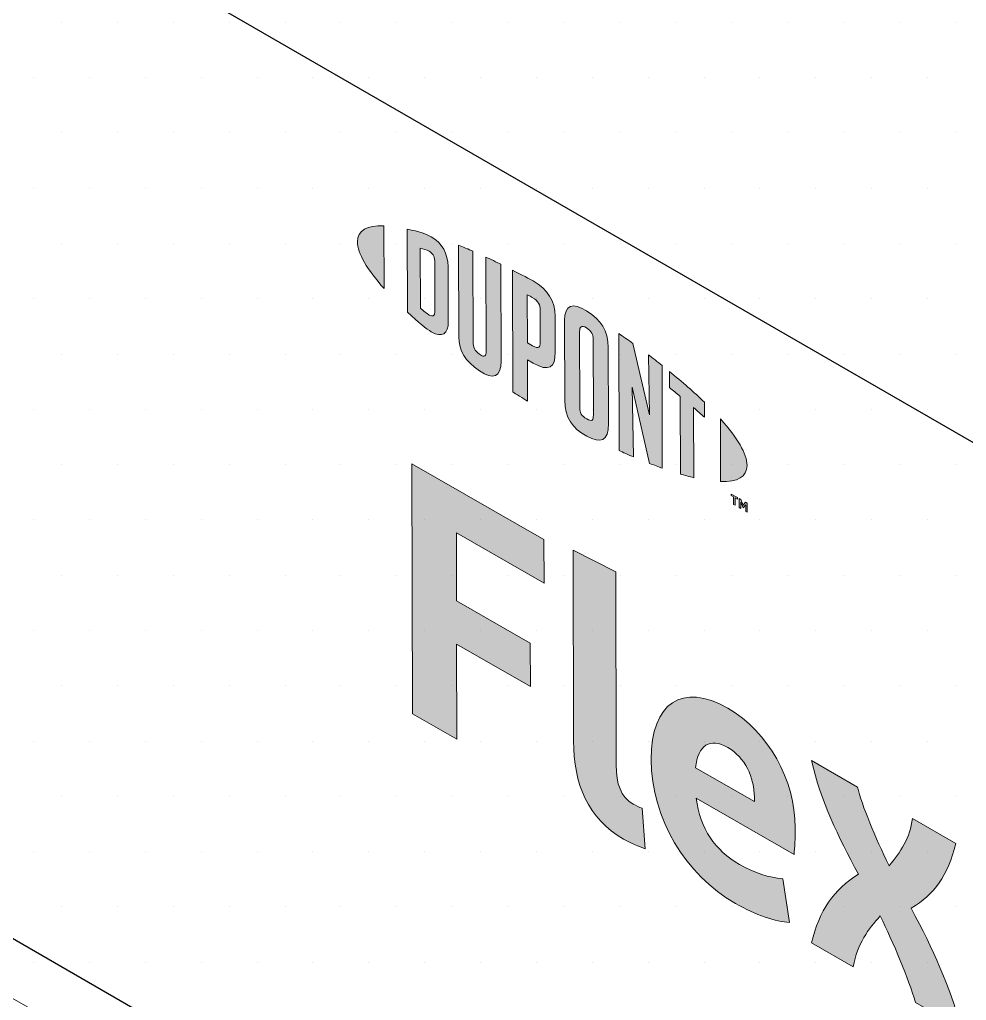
# Model space of a CAD drawing. Header units: inches. Extents: x -17.6 to 82.3, y -15.1 to 23.2.
# Drawn here: x 71.4817 to 71.8008, y -1.724 to -1.3933 of the extents above; entities that cross this region are included whole.
import ezdxf

# ---------------------------------------------------------------- set-up
doc = ezdxf.new("R2010")
doc.units = ezdxf.units.IN
doc.header["$MEASUREMENT"] = 0
for name, color, linetype, lineweight in [('.ATI-HATCH', 7, 'Continuous', 0), ('G-ANNO-TTLB', 7, 'Continuous', 0), ('TYVEK', 7, 'Continuous', 0)]:
    doc.layers.add(name, color=color, linetype=linetype, lineweight=lineweight)

# ---------------------------------------------------------------- blocks, each defined once
blk = doc.blocks.new('Block_296')
at = {"layer": 'TYVEK', "true_color": 0x000000, "transparency": 33554687}
h = blk.add_hatch(color=18, dxfattribs=at)
h.dxf.hatch_style = 2
edge = h.paths.add_edge_path()
edge.add_spline(control_points=[(71.61412, -1.62737), (71.61412, -1.62737), (71.61392, -1.54308), (71.61392, -1.54308), (71.61392, -1.54308), (71.65841, -1.56862), (71.65841, -1.56862), (71.65841, -1.56862), (71.65844, -1.58331), (71.65844, -1.58331), (71.65844, -1.58331), (71.62889, -1.56634), (71.62889, -1.56634), (71.62889, -1.56634), (71.62894, -1.58922), (71.62894, -1.58922), (71.62894, -1.58922), (71.6538, -1.60349), (71.6538, -1.60349), (71.6538, -1.60349), (71.65383, -1.61818), (71.65383, -1.61818), (71.65383, -1.61818), (71.62898, -1.60391), (71.62898, -1.60391), (71.62898, -1.60391), (71.62906, -1.63595), (71.62906, -1.63595), (71.62906, -1.63595), (71.61412, -1.62737), (71.61412, -1.62737)], knot_values=[0, 0, 0, 0, 1, 1, 1, 2, 2, 2, 3, 3, 3, 4, 4, 4, 5, 5, 5, 6, 6, 6, 7, 7, 7, 8, 8, 8, 9, 9, 9, 10, 10, 10, 10], degree=3, periodic=0)
h = blk.add_hatch(color=18, dxfattribs=at)
h.dxf.hatch_style = 2
edge = h.paths.add_edge_path()
edge.add_spline(control_points=[(71.68279, -1.64454), (71.6828, -1.65105), (71.68427, -1.65538), (71.68845, -1.65778), (71.6895, -1.65838), (71.69054, -1.65886), (71.69148, -1.65915), (71.69148, -1.65915), (71.69256, -1.67288), (71.69256, -1.67288), (71.69057, -1.67222), (71.68734, -1.67085), (71.68525, -1.66965), (71.67324, -1.66275), (71.66841, -1.65096), (71.66838, -1.63651), (71.66838, -1.63651), (71.66822, -1.57221), (71.66822, -1.57221), (71.66822, -1.57221), (71.68263, -1.57952), (71.68263, -1.57952), (71.68263, -1.57952), (71.68279, -1.64454), (71.68279, -1.64454)], knot_values=[0, 0, 0, 0, 1, 1, 1, 2, 2, 2, 3, 3, 3, 4, 4, 4, 5, 5, 5, 6, 6, 6, 7, 7, 7, 8, 8, 8, 8], degree=3, periodic=0)
h = blk.add_hatch(color=18, dxfattribs=at)
h.dxf.hatch_style = 2
edge = h.paths.add_edge_path()
edge.add_spline(control_points=[(71.70949, -1.64556), (71.70949, -1.64556), (71.72933, -1.65695), (71.72933, -1.65695), (71.72933, -1.65695), (71.72933, -1.65551), (71.72933, -1.65551), (71.72931, -1.64877), (71.72616, -1.64203), (71.72042, -1.63873), (71.71436, -1.63526), (71.71041, -1.63791), (71.70949, -1.64556)], knot_values=[0, 0, 0, 0, 1, 1, 1, 2, 2, 2, 3, 3, 3, 4, 4, 4, 4], degree=3, periodic=0)
edge = h.paths.add_edge_path()
edge.add_spline(control_points=[(71.74121, -1.69769), (71.73662, -1.69746), (71.72984, -1.69525), (71.72295, -1.69129), (71.70613, -1.68164), (71.69462, -1.66276), (71.69457, -1.64277), (71.69452, -1.62362), (71.70504, -1.61667), (71.72039, -1.62549), (71.73407, -1.63334), (71.74308, -1.6497), (71.74312, -1.66583), (71.74313, -1.66945), (71.74293, -1.67246), (71.74272, -1.67475), (71.74272, -1.67475), (71.70972, -1.6558), (71.70972, -1.6558), (71.7111, -1.66621), (71.71602, -1.67336), (71.72438, -1.67816), (71.72949, -1.6811), (71.7344, -1.68259), (71.73888, -1.683), (71.73888, -1.683), (71.74121, -1.69769), (71.74121, -1.69769)], knot_values=[0, 0, 0, 0, 1, 1, 1, 2, 2, 2, 3, 3, 3, 4, 4, 4, 5, 5, 5, 6, 6, 6, 7, 7, 7, 8, 8, 8, 9, 9, 9, 9], degree=3, periodic=0)
h = blk.add_hatch(color=18, dxfattribs=at)
h.dxf.hatch_style = 2
edge = h.paths.add_edge_path()
edge.add_spline(control_points=[(71.76443, -1.68144), (71.75741, -1.66851), (71.75186, -1.65702), (71.74859, -1.64312), (71.74859, -1.64312), (71.76415, -1.65205), (71.76415, -1.65205), (71.76552, -1.65825), (71.77014, -1.66908), (71.77475, -1.67858), (71.7786, -1.67418), (71.78192, -1.66899), (71.78263, -1.66266), (71.78263, -1.66266), (71.79726, -1.67106), (71.79726, -1.67106), (71.79457, -1.68202), (71.79, -1.68818), (71.78219, -1.69295), (71.78973, -1.70702), (71.79487, -1.71839), (71.79918, -1.73361), (71.79918, -1.73361), (71.78362, -1.72468), (71.78362, -1.72468), (71.78141, -1.71668), (71.77617, -1.70465), (71.77176, -1.69551), (71.76781, -1.69985), (71.76407, -1.70492), (71.76263, -1.71263), (71.76263, -1.71263), (71.74863, -1.70459), (71.74863, -1.70459), (71.75121, -1.69357), (71.7561, -1.68675), (71.76443, -1.68144)], knot_values=[0, 0, 0, 0, 1, 1, 1, 2, 2, 2, 3, 3, 3, 4, 4, 4, 5, 5, 5, 6, 6, 6, 7, 7, 7, 8, 8, 8, 9, 9, 9, 10, 10, 10, 11, 11, 11, 12, 12, 12, 12], degree=3, periodic=0)
at = {"layer": 'TYVEK'}
for points, knots in [([(71.61412, -1.62737), (71.61412, -1.62737), (71.61392, -1.54308), (71.61392, -1.54308), (71.61392, -1.54308), (71.65841, -1.56862), (71.65841, -1.56862), (71.65841, -1.56862), (71.65844, -1.58331), (71.65844, -1.58331), (71.65844, -1.58331), (71.62889, -1.56634), (71.62889, -1.56634), (71.62889, -1.56634), (71.62894, -1.58922), (71.62894, -1.58922), (71.62894, -1.58922), (71.6538, -1.60349), (71.6538, -1.60349), (71.6538, -1.60349), (71.65383, -1.61818), (71.65383, -1.61818), (71.65383, -1.61818), (71.62898, -1.60391), (71.62898, -1.60391), (71.62898, -1.60391), (71.62906, -1.63595), (71.62906, -1.63595), (71.62906, -1.63595), (71.61412, -1.62737), (71.61412, -1.62737)], [0, 0, 0, 0, 1, 1, 1, 2, 2, 2, 3, 3, 3, 4, 4, 4, 5, 5, 5, 6, 6, 6, 7, 7, 7, 8, 8, 8, 9, 9, 9, 10, 10, 10, 10]), ([(71.68279, -1.64454), (71.6828, -1.65105), (71.68427, -1.65538), (71.68845, -1.65778), (71.6895, -1.65838), (71.69054, -1.65886), (71.69148, -1.65915), (71.69148, -1.65915), (71.69256, -1.67288), (71.69256, -1.67288), (71.69057, -1.67222), (71.68734, -1.67085), (71.68525, -1.66965), (71.67324, -1.66275), (71.66841, -1.65096), (71.66838, -1.63651), (71.66838, -1.63651), (71.66822, -1.57221), (71.66822, -1.57221), (71.66822, -1.57221), (71.68263, -1.57952), (71.68263, -1.57952), (71.68263, -1.57952), (71.68279, -1.64454), (71.68279, -1.64454)], [0, 0, 0, 0, 1, 1, 1, 2, 2, 2, 3, 3, 3, 4, 4, 4, 5, 5, 5, 6, 6, 6, 7, 7, 7, 8, 8, 8, 8]), ([(71.74121, -1.69769), (71.73662, -1.69746), (71.72984, -1.69525), (71.72295, -1.69129), (71.70613, -1.68164), (71.69462, -1.66276), (71.69457, -1.64277), (71.69452, -1.62362), (71.70504, -1.61667), (71.72039, -1.62549), (71.73407, -1.63334), (71.74308, -1.6497), (71.74312, -1.66583), (71.74313, -1.66945), (71.74293, -1.67246), (71.74272, -1.67475), (71.74272, -1.67475), (71.70972, -1.6558), (71.70972, -1.6558), (71.7111, -1.66621), (71.71602, -1.67336), (71.72438, -1.67816), (71.72949, -1.6811), (71.7344, -1.68259), (71.73888, -1.683), (71.73888, -1.683), (71.74121, -1.69769), (71.74121, -1.69769)], [0, 0, 0, 0, 1, 1, 1, 2, 2, 2, 3, 3, 3, 4, 4, 4, 5, 5, 5, 6, 6, 6, 7, 7, 7, 8, 8, 8, 9, 9, 9, 9]), ([(71.70949, -1.64556), (71.70949, -1.64556), (71.72933, -1.65695), (71.72933, -1.65695), (71.72933, -1.65695), (71.72933, -1.65551), (71.72933, -1.65551), (71.72931, -1.64877), (71.72616, -1.64203), (71.72042, -1.63873), (71.71436, -1.63526), (71.71041, -1.63791), (71.70949, -1.64556)], [0, 0, 0, 0, 1, 1, 1, 2, 2, 2, 3, 3, 3, 4, 4, 4, 4]), ([(71.76443, -1.68144), (71.75741, -1.66851), (71.75186, -1.65702), (71.74859, -1.64312), (71.74859, -1.64312), (71.76415, -1.65205), (71.76415, -1.65205), (71.76552, -1.65825), (71.77014, -1.66908), (71.77475, -1.67858), (71.7786, -1.67418), (71.78192, -1.66899), (71.78263, -1.66266), (71.78263, -1.66266), (71.79726, -1.67106), (71.79726, -1.67106), (71.79457, -1.68202), (71.79, -1.68818), (71.78219, -1.69295), (71.78973, -1.70702), (71.79487, -1.71839), (71.79918, -1.73361), (71.79918, -1.73361), (71.78362, -1.72468), (71.78362, -1.72468), (71.78141, -1.71668), (71.77617, -1.70465), (71.77176, -1.69551), (71.76781, -1.69985), (71.76407, -1.70492), (71.76263, -1.71263), (71.76263, -1.71263), (71.74863, -1.70459), (71.74863, -1.70459), (71.75121, -1.69357), (71.7561, -1.68675), (71.76443, -1.68144)], [0, 0, 0, 0, 1, 1, 1, 2, 2, 2, 3, 3, 3, 4, 4, 4, 5, 5, 5, 6, 6, 6, 7, 7, 7, 8, 8, 8, 9, 9, 9, 10, 10, 10, 11, 11, 11, 12, 12, 12, 12])]:
    blk.add_open_spline(points, degree=3, knots=knots, dxfattribs=at)
blk = doc.blocks.new('Block_297')
at = {"layer": 'TYVEK', "true_color": 0x000000, "transparency": 33554687}
h = blk.add_hatch(color=18, dxfattribs=at)
h.dxf.hatch_style = 2
edge = h.paths.add_edge_path()
edge.add_spline(control_points=[(71.59555, -1.4682), (71.59556, -1.47207), (71.59883, -1.47758), (71.60453, -1.48396), (71.60453, -1.48396), (71.60448, -1.4628), (71.60448, -1.4628), (71.59879, -1.46262), (71.59554, -1.46435), (71.59555, -1.4682)], knot_values=[0, 0, 0, 0, 1, 1, 1, 2, 2, 2, 3, 3, 3, 3], degree=3, periodic=0)
h = blk.add_hatch(color=18, dxfattribs=at)
h.dxf.hatch_style = 2
edge = h.paths.add_edge_path()
edge.add_spline(control_points=[(71.62163, -1.49181), (71.62163, -1.49343), (71.62079, -1.49349), (71.61978, -1.49291), (71.61899, -1.49245), (71.61778, -1.49143), (71.61679, -1.49054), (71.61679, -1.49054), (71.61674, -1.47031), (71.61674, -1.47031), (71.61773, -1.47058), (71.61894, -1.47095), (71.61973, -1.4714), (71.62074, -1.47198), (71.62158, -1.473), (71.62159, -1.47463), (71.62159, -1.47463), (71.62163, -1.49181), (71.62163, -1.49181)], knot_values=[0, 0, 0, 0, 1, 1, 1, 2, 2, 2, 3, 3, 3, 4, 4, 4, 5, 5, 5, 6, 6, 6, 6], degree=3, periodic=0)
edge = h.paths.add_edge_path()
edge.add_spline(control_points=[(71.62038, -1.46649), (71.61879, -1.46557), (71.61649, -1.4648), (71.61235, -1.4639), (71.61235, -1.4639), (71.61242, -1.49194), (71.61242, -1.49194), (71.61607, -1.49531), (71.61886, -1.49766), (71.62045, -1.49858), (71.62412, -1.50068), (71.62618, -1.49928), (71.62617, -1.49513), (71.62617, -1.49513), (71.62612, -1.47651), (71.62612, -1.47651), (71.62611, -1.47236), (71.62404, -1.46859), (71.62038, -1.46649)], knot_values=[0, 0, 0, 0, 1, 1, 1, 2, 2, 2, 3, 3, 3, 4, 4, 4, 5, 5, 5, 6, 6, 6, 6], degree=3, periodic=0)
h = blk.add_hatch(color=18, dxfattribs=at)
h.dxf.hatch_style = 2
edge = h.paths.add_edge_path()
edge.add_spline(control_points=[(71.63895, -1.50503), (71.63895, -1.50666), (71.63847, -1.50741), (71.63671, -1.50615), (71.63498, -1.50492), (71.63452, -1.50381), (71.63451, -1.50189), (71.63451, -1.50189), (71.63444, -1.47136), (71.63444, -1.47136), (71.63329, -1.47085), (71.63074, -1.46979), (71.62965, -1.46934), (71.62965, -1.46934), (71.62972, -1.50022), (71.62972, -1.50022), (71.62973, -1.50515), (71.63181, -1.50825), (71.63672, -1.51172), (71.64122, -1.5149), (71.64397, -1.51386), (71.64395, -1.50839), (71.64395, -1.50839), (71.64387, -1.47577), (71.64387, -1.47577), (71.64294, -1.47529), (71.63986, -1.47382), (71.63887, -1.47338), (71.63887, -1.47338), (71.63895, -1.50503), (71.63895, -1.50503)], knot_values=[0, 0, 0, 0, 1, 1, 1, 2, 2, 2, 3, 3, 3, 4, 4, 4, 5, 5, 5, 6, 6, 6, 7, 7, 7, 8, 8, 8, 9, 9, 9, 10, 10, 10, 10], degree=3, periodic=0)
h = blk.add_hatch(color=18, dxfattribs=at)
h.dxf.hatch_style = 2
edge = h.paths.add_edge_path()
edge.add_spline(control_points=[(71.65716, -1.5021), (71.65717, -1.50386), (71.65663, -1.50445), (71.6546, -1.50329), (71.6546, -1.50329), (71.65284, -1.50229), (71.65284, -1.50229), (71.65284, -1.50229), (71.6528, -1.48607), (71.6528, -1.48607), (71.65358, -1.48648), (71.654, -1.4867), (71.65447, -1.48697), (71.65667, -1.48824), (71.65713, -1.48946), (71.65713, -1.49126), (71.65713, -1.49126), (71.65716, -1.5021), (71.65716, -1.5021)], knot_values=[0, 0, 0, 0, 1, 1, 1, 2, 2, 2, 3, 3, 3, 4, 4, 4, 5, 5, 5, 6, 6, 6, 6], degree=3, periodic=0)
edge = h.paths.add_edge_path()
edge.add_spline(control_points=[(71.65475, -1.48141), (71.65388, -1.48091), (71.6507, -1.47921), (71.64778, -1.47773), (71.64778, -1.47773), (71.64788, -1.51882), (71.64788, -1.51882), (71.64887, -1.51945), (71.65148, -1.5211), (71.65289, -1.52195), (71.65289, -1.52195), (71.65285, -1.508), (71.65285, -1.508), (71.65285, -1.508), (71.65481, -1.50912), (71.65481, -1.50912), (71.66006, -1.51211), (71.66223, -1.51065), (71.66222, -1.50543), (71.66222, -1.50543), (71.66219, -1.49333), (71.66219, -1.49333), (71.66218, -1.48822), (71.65972, -1.48426), (71.65475, -1.48141)], knot_values=[0, 0, 0, 0, 1, 1, 1, 2, 2, 2, 3, 3, 3, 4, 4, 4, 5, 5, 5, 6, 6, 6, 7, 7, 7, 8, 8, 8, 8], degree=3, periodic=0)
h = blk.add_hatch(color=18, dxfattribs=at)
h.dxf.hatch_style = 2
edge = h.paths.add_edge_path()
edge.add_spline(control_points=[(71.67508, -1.52671), (71.67508, -1.52833), (71.67461, -1.52891), (71.67284, -1.52795), (71.67102, -1.52696), (71.67052, -1.52578), (71.67052, -1.52409), (71.67052, -1.52409), (71.67045, -1.49848), (71.67045, -1.49848), (71.67045, -1.4968), (71.67094, -1.49615), (71.67277, -1.49726), (71.67454, -1.49833), (71.67501, -1.49947), (71.67502, -1.5011), (71.67502, -1.5011), (71.67508, -1.52671), (71.67508, -1.52671)], knot_values=[0, 0, 0, 0, 1, 1, 1, 2, 2, 2, 3, 3, 3, 4, 4, 4, 5, 5, 5, 6, 6, 6, 6], degree=3, periodic=0)
edge = h.paths.add_edge_path()
edge.add_spline(control_points=[(71.67275, -1.49151), (71.66811, -1.48859), (71.66536, -1.48937), (71.66537, -1.49478), (71.66537, -1.49478), (71.66543, -1.52166), (71.66543, -1.52166), (71.66545, -1.52737), (71.66796, -1.53115), (71.67286, -1.53372), (71.67765, -1.53623), (71.68015, -1.53557), (71.68013, -1.52949), (71.68013, -1.52949), (71.68007, -1.50384), (71.68007, -1.50384), (71.68006, -1.49805), (71.67779, -1.49469), (71.67275, -1.49151)], knot_values=[0, 0, 0, 0, 1, 1, 1, 2, 2, 2, 3, 3, 3, 4, 4, 4, 5, 5, 5, 6, 6, 6, 6], degree=3, periodic=0)
h = blk.add_hatch(color=18, dxfattribs=at)
h.dxf.hatch_style = 2
edge = h.paths.add_edge_path()
edge.add_spline(control_points=[(71.694, -1.52657), (71.694, -1.52657), (71.6884, -1.50249), (71.6884, -1.50249), (71.68689, -1.50139), (71.68506, -1.50011), (71.68365, -1.49915), (71.68365, -1.49915), (71.68375, -1.53858), (71.68375, -1.53858), (71.68474, -1.53904), (71.68726, -1.54016), (71.68856, -1.54072), (71.68856, -1.54072), (71.68811, -1.51725), (71.68811, -1.51725), (71.68811, -1.51725), (71.69404, -1.54295), (71.69404, -1.54295), (71.69529, -1.54344), (71.69712, -1.54412), (71.69831, -1.54455), (71.69831, -1.54455), (71.69823, -1.5099), (71.69823, -1.5099), (71.69698, -1.5089), (71.6947, -1.50715), (71.69361, -1.50633), (71.69361, -1.50633), (71.694, -1.52657), (71.694, -1.52657)], knot_values=[0, 0, 0, 0, 1, 1, 1, 2, 2, 2, 3, 3, 3, 4, 4, 4, 5, 5, 5, 6, 6, 6, 7, 7, 7, 8, 8, 8, 9, 9, 9, 10, 10, 10, 10], degree=3, periodic=0)
h = blk.add_hatch(color=18, dxfattribs=at)
h.dxf.hatch_style = 2
edge = h.paths.add_edge_path()
edge.add_spline(control_points=[(71.70072, -1.51739), (71.70196, -1.51835), (71.70318, -1.51934), (71.70437, -1.52032), (71.70437, -1.52032), (71.70444, -1.54654), (71.70444, -1.54654), (71.70553, -1.54687), (71.70756, -1.54743), (71.70892, -1.54774), (71.70892, -1.54774), (71.70886, -1.52413), (71.70886, -1.52413), (71.71016, -1.52527), (71.71139, -1.52636), (71.71251, -1.52738), (71.71251, -1.52738), (71.7125, -1.52232), (71.7125, -1.52232), (71.70896, -1.51887), (71.70515, -1.51552), (71.70071, -1.5119), (71.70071, -1.5119), (71.70072, -1.51739), (71.70072, -1.51739)], knot_values=[0, 0, 0, 0, 1, 1, 1, 2, 2, 2, 3, 3, 3, 4, 4, 4, 5, 5, 5, 6, 6, 6, 7, 7, 7, 8, 8, 8, 8], degree=3, periodic=0)
h = blk.add_hatch(color=18, dxfattribs=at)
h.dxf.hatch_style = 2
edge = h.paths.add_edge_path()
edge.add_spline(control_points=[(71.72687, -1.54359), (71.72688, -1.54747), (71.72362, -1.54922), (71.71794, -1.54907), (71.71794, -1.54907), (71.71788, -1.5279), (71.71788, -1.5279), (71.72359, -1.53427), (71.72686, -1.53975), (71.72687, -1.54359)], knot_values=[0, 0, 0, 0, 1, 1, 1, 2, 2, 2, 3, 3, 3, 3], degree=3, periodic=0)
h = blk.add_hatch(color=18, dxfattribs=at)
h.dxf.hatch_style = 2
edge = h.paths.add_edge_path()
edge.add_spline(control_points=[(71.72424, -1.5548), (71.72424, -1.5548), (71.72478, -1.55511), (71.72478, -1.55511), (71.72478, -1.55511), (71.72558, -1.55702), (71.72558, -1.55702), (71.72558, -1.55702), (71.72638, -1.55603), (71.72638, -1.55603), (71.72638, -1.55603), (71.7269, -1.55633), (71.7269, -1.55633), (71.7269, -1.55633), (71.72691, -1.55938), (71.72691, -1.55938), (71.72691, -1.55938), (71.72642, -1.5591), (71.72642, -1.5591), (71.72642, -1.5591), (71.72642, -1.55693), (71.72642, -1.55693), (71.72642, -1.55693), (71.7256, -1.55792), (71.7256, -1.55792), (71.7256, -1.55792), (71.72555, -1.55789), (71.72555, -1.55789), (71.72555, -1.55789), (71.72473, -1.55596), (71.72473, -1.55596), (71.72473, -1.55596), (71.72474, -1.55813), (71.72474, -1.55813), (71.72474, -1.55813), (71.72425, -1.55785), (71.72425, -1.55785), (71.72425, -1.55785), (71.72424, -1.5548), (71.72424, -1.5548)], knot_values=[0, 0, 0, 0, 1, 1, 1, 2, 2, 2, 3, 3, 3, 4, 4, 4, 5, 5, 5, 6, 6, 6, 7, 7, 7, 8, 8, 8, 9, 9, 9, 10, 10, 10, 11, 11, 11, 12, 12, 12, 13, 13, 13, 13], degree=3, periodic=0)
edge = h.paths.add_edge_path()
edge.add_spline(control_points=[(71.72235, -1.55425), (71.72235, -1.55425), (71.72154, -1.55378), (71.72154, -1.55378), (71.72154, -1.55378), (71.72153, -1.55325), (71.72153, -1.55325), (71.72153, -1.55325), (71.72367, -1.55448), (71.72367, -1.55448), (71.72367, -1.55448), (71.72367, -1.55501), (71.72367, -1.55501), (71.72367, -1.55501), (71.72286, -1.55454), (71.72286, -1.55454), (71.72286, -1.55454), (71.72287, -1.55706), (71.72287, -1.55706), (71.72287, -1.55706), (71.72236, -1.55677), (71.72236, -1.55677), (71.72236, -1.55677), (71.72235, -1.55425), (71.72235, -1.55425)], knot_values=[0, 0, 0, 0, 1, 1, 1, 2, 2, 2, 3, 3, 3, 4, 4, 4, 5, 5, 5, 6, 6, 6, 7, 7, 7, 8, 8, 8, 8], degree=3, periodic=0)
at = {"layer": 'TYVEK'}
for points, knots in [([(71.59555, -1.4682), (71.59556, -1.47207), (71.59883, -1.47758), (71.60453, -1.48396), (71.60453, -1.48396), (71.60448, -1.4628), (71.60448, -1.4628), (71.59879, -1.46262), (71.59554, -1.46435), (71.59555, -1.4682)], [0, 0, 0, 0, 1, 1, 1, 2, 2, 2, 3, 3, 3, 3]), ([(71.62038, -1.46649), (71.61879, -1.46557), (71.61649, -1.4648), (71.61235, -1.4639), (71.61235, -1.4639), (71.61242, -1.49194), (71.61242, -1.49194), (71.61607, -1.49531), (71.61886, -1.49766), (71.62045, -1.49858), (71.62412, -1.50068), (71.62618, -1.49928), (71.62617, -1.49513), (71.62617, -1.49513), (71.62612, -1.47651), (71.62612, -1.47651), (71.62611, -1.47236), (71.62404, -1.46859), (71.62038, -1.46649)], [0, 0, 0, 0, 1, 1, 1, 2, 2, 2, 3, 3, 3, 4, 4, 4, 5, 5, 5, 6, 6, 6, 6]), ([(71.62163, -1.49181), (71.62163, -1.49343), (71.62079, -1.49349), (71.61978, -1.49291), (71.61899, -1.49245), (71.61778, -1.49143), (71.61679, -1.49054), (71.61679, -1.49054), (71.61674, -1.47031), (71.61674, -1.47031), (71.61773, -1.47058), (71.61894, -1.47095), (71.61973, -1.4714), (71.62074, -1.47198), (71.62158, -1.473), (71.62159, -1.47463), (71.62159, -1.47463), (71.62163, -1.49181), (71.62163, -1.49181)], [0, 0, 0, 0, 1, 1, 1, 2, 2, 2, 3, 3, 3, 4, 4, 4, 5, 5, 5, 6, 6, 6, 6]), ([(71.63895, -1.50503), (71.63895, -1.50666), (71.63847, -1.50741), (71.63671, -1.50615), (71.63498, -1.50492), (71.63452, -1.50381), (71.63451, -1.50189), (71.63451, -1.50189), (71.63444, -1.47136), (71.63444, -1.47136), (71.63329, -1.47085), (71.63074, -1.46979), (71.62965, -1.46934), (71.62965, -1.46934), (71.62972, -1.50022), (71.62972, -1.50022), (71.62973, -1.50515), (71.63181, -1.50825), (71.63672, -1.51172), (71.64122, -1.5149), (71.64397, -1.51386), (71.64395, -1.50839), (71.64395, -1.50839), (71.64387, -1.47577), (71.64387, -1.47577), (71.64294, -1.47529), (71.63986, -1.47382), (71.63887, -1.47338), (71.63887, -1.47338), (71.63895, -1.50503), (71.63895, -1.50503)], [0, 0, 0, 0, 1, 1, 1, 2, 2, 2, 3, 3, 3, 4, 4, 4, 5, 5, 5, 6, 6, 6, 7, 7, 7, 8, 8, 8, 9, 9, 9, 10, 10, 10, 10]), ([(71.65475, -1.48141), (71.65388, -1.48091), (71.6507, -1.47921), (71.64778, -1.47773), (71.64778, -1.47773), (71.64788, -1.51882), (71.64788, -1.51882), (71.64887, -1.51945), (71.65148, -1.5211), (71.65289, -1.52195), (71.65289, -1.52195), (71.65285, -1.508), (71.65285, -1.508), (71.65285, -1.508), (71.65481, -1.50912), (71.65481, -1.50912), (71.66006, -1.51211), (71.66223, -1.51065), (71.66222, -1.50543), (71.66222, -1.50543), (71.66219, -1.49333), (71.66219, -1.49333), (71.66218, -1.48822), (71.65972, -1.48426), (71.65475, -1.48141)], [0, 0, 0, 0, 1, 1, 1, 2, 2, 2, 3, 3, 3, 4, 4, 4, 5, 5, 5, 6, 6, 6, 7, 7, 7, 8, 8, 8, 8]), ([(71.65716, -1.5021), (71.65717, -1.50386), (71.65663, -1.50445), (71.6546, -1.50329), (71.6546, -1.50329), (71.65284, -1.50229), (71.65284, -1.50229), (71.65284, -1.50229), (71.6528, -1.48607), (71.6528, -1.48607), (71.65358, -1.48648), (71.654, -1.4867), (71.65447, -1.48697), (71.65667, -1.48824), (71.65713, -1.48946), (71.65713, -1.49126), (71.65713, -1.49126), (71.65716, -1.5021), (71.65716, -1.5021)], [0, 0, 0, 0, 1, 1, 1, 2, 2, 2, 3, 3, 3, 4, 4, 4, 5, 5, 5, 6, 6, 6, 6]), ([(71.67275, -1.49151), (71.66811, -1.48859), (71.66536, -1.48937), (71.66537, -1.49478), (71.66537, -1.49478), (71.66543, -1.52166), (71.66543, -1.52166), (71.66545, -1.52737), (71.66796, -1.53115), (71.67286, -1.53372), (71.67765, -1.53623), (71.68015, -1.53557), (71.68013, -1.52949), (71.68013, -1.52949), (71.68007, -1.50384), (71.68007, -1.50384), (71.68006, -1.49805), (71.67779, -1.49469), (71.67275, -1.49151)], [0, 0, 0, 0, 1, 1, 1, 2, 2, 2, 3, 3, 3, 4, 4, 4, 5, 5, 5, 6, 6, 6, 6]), ([(71.67508, -1.52671), (71.67508, -1.52833), (71.67461, -1.52891), (71.67284, -1.52795), (71.67102, -1.52696), (71.67052, -1.52578), (71.67052, -1.52409), (71.67052, -1.52409), (71.67045, -1.49848), (71.67045, -1.49848), (71.67045, -1.4968), (71.67094, -1.49615), (71.67277, -1.49726), (71.67454, -1.49833), (71.67501, -1.49947), (71.67502, -1.5011), (71.67502, -1.5011), (71.67508, -1.52671), (71.67508, -1.52671)], [0, 0, 0, 0, 1, 1, 1, 2, 2, 2, 3, 3, 3, 4, 4, 4, 5, 5, 5, 6, 6, 6, 6]), ([(71.694, -1.52657), (71.694, -1.52657), (71.6884, -1.50249), (71.6884, -1.50249), (71.68689, -1.50139), (71.68506, -1.50011), (71.68365, -1.49915), (71.68365, -1.49915), (71.68375, -1.53858), (71.68375, -1.53858), (71.68474, -1.53904), (71.68726, -1.54016), (71.68856, -1.54072), (71.68856, -1.54072), (71.68811, -1.51725), (71.68811, -1.51725), (71.68811, -1.51725), (71.69404, -1.54295), (71.69404, -1.54295), (71.69529, -1.54344), (71.69712, -1.54412), (71.69831, -1.54455), (71.69831, -1.54455), (71.69823, -1.5099), (71.69823, -1.5099), (71.69698, -1.5089), (71.6947, -1.50715), (71.69361, -1.50633), (71.69361, -1.50633), (71.694, -1.52657), (71.694, -1.52657)], [0, 0, 0, 0, 1, 1, 1, 2, 2, 2, 3, 3, 3, 4, 4, 4, 5, 5, 5, 6, 6, 6, 7, 7, 7, 8, 8, 8, 9, 9, 9, 10, 10, 10, 10]), ([(71.70072, -1.51739), (71.70196, -1.51835), (71.70318, -1.51934), (71.70437, -1.52032), (71.70437, -1.52032), (71.70444, -1.54654), (71.70444, -1.54654), (71.70553, -1.54687), (71.70756, -1.54743), (71.70892, -1.54774), (71.70892, -1.54774), (71.70886, -1.52413), (71.70886, -1.52413), (71.71016, -1.52527), (71.71139, -1.52636), (71.71251, -1.52738), (71.71251, -1.52738), (71.7125, -1.52232), (71.7125, -1.52232), (71.70896, -1.51887), (71.70515, -1.51552), (71.70071, -1.5119), (71.70071, -1.5119), (71.70072, -1.51739), (71.70072, -1.51739)], [0, 0, 0, 0, 1, 1, 1, 2, 2, 2, 3, 3, 3, 4, 4, 4, 5, 5, 5, 6, 6, 6, 7, 7, 7, 8, 8, 8, 8]), ([(71.72687, -1.54359), (71.72688, -1.54747), (71.72362, -1.54922), (71.71794, -1.54907), (71.71794, -1.54907), (71.71788, -1.5279), (71.71788, -1.5279), (71.72359, -1.53427), (71.72686, -1.53975), (71.72687, -1.54359)], [0, 0, 0, 0, 1, 1, 1, 2, 2, 2, 3, 3, 3, 3]), ([(71.72235, -1.55425), (71.72235, -1.55425), (71.72154, -1.55378), (71.72154, -1.55378), (71.72154, -1.55378), (71.72153, -1.55325), (71.72153, -1.55325), (71.72153, -1.55325), (71.72367, -1.55448), (71.72367, -1.55448), (71.72367, -1.55448), (71.72367, -1.55501), (71.72367, -1.55501), (71.72367, -1.55501), (71.72286, -1.55454), (71.72286, -1.55454), (71.72286, -1.55454), (71.72287, -1.55706), (71.72287, -1.55706), (71.72287, -1.55706), (71.72236, -1.55677), (71.72236, -1.55677), (71.72236, -1.55677), (71.72235, -1.55425), (71.72235, -1.55425)], [0, 0, 0, 0, 1, 1, 1, 2, 2, 2, 3, 3, 3, 4, 4, 4, 5, 5, 5, 6, 6, 6, 7, 7, 7, 8, 8, 8, 8]), ([(71.72424, -1.5548), (71.72424, -1.5548), (71.72478, -1.55511), (71.72478, -1.55511), (71.72478, -1.55511), (71.72558, -1.55702), (71.72558, -1.55702), (71.72558, -1.55702), (71.72638, -1.55603), (71.72638, -1.55603), (71.72638, -1.55603), (71.7269, -1.55633), (71.7269, -1.55633), (71.7269, -1.55633), (71.72691, -1.55938), (71.72691, -1.55938), (71.72691, -1.55938), (71.72642, -1.5591), (71.72642, -1.5591), (71.72642, -1.5591), (71.72642, -1.55693), (71.72642, -1.55693), (71.72642, -1.55693), (71.7256, -1.55792), (71.7256, -1.55792), (71.7256, -1.55792), (71.72555, -1.55789), (71.72555, -1.55789), (71.72555, -1.55789), (71.72473, -1.55596), (71.72473, -1.55596), (71.72473, -1.55596), (71.72474, -1.55813), (71.72474, -1.55813), (71.72474, -1.55813), (71.72425, -1.55785), (71.72425, -1.55785), (71.72425, -1.55785), (71.72424, -1.5548), (71.72424, -1.5548)], [0, 0, 0, 0, 1, 1, 1, 2, 2, 2, 3, 3, 3, 4, 4, 4, 5, 5, 5, 6, 6, 6, 7, 7, 7, 8, 8, 8, 9, 9, 9, 10, 10, 10, 11, 11, 11, 12, 12, 12, 13, 13, 13, 13])]:
    blk.add_open_spline(points, degree=3, knots=knots, dxfattribs=at)
blk = doc.blocks.new('Block_295')
at = {"layer": 'TYVEK'}
for name in ['Block_297', 'Block_296']:
    blk.add_blockref(name, (0, 0), dxfattribs=at)
blk = doc.blocks.new('Block_351')
at = {"layer": '.ATI-HATCH', "color": 8, "lineweight": 0, "true_color": 0x808080}
for p, q in [((71.49581, -1.39424), (71.49581, -1.39424)), ((71.51464, -1.39424), (71.51464, -1.39424)), ((71.53347, -1.39424), (71.53347, -1.39424)), ((71.55231, -1.39424), (71.55231, -1.39424)), ((71.57114, -1.39424), (71.57114, -1.39424)), ((71.58997, -1.39424), (71.58997, -1.39424)), ((71.60881, -1.39424), (71.60881, -1.39424)), ((71.62764, -1.39424), (71.62764, -1.39424)), ((71.64647, -1.39424), (71.64647, -1.39424)), ((71.6653, -1.39424), (71.6653, -1.39424)), ((71.68414, -1.39424), (71.68414, -1.39424)), ((71.70297, -1.39424), (71.70297, -1.39424)), ((71.7218, -1.39424), (71.7218, -1.39424)), ((71.74064, -1.39424), (71.74064, -1.39424)), ((71.75947, -1.39424), (71.75947, -1.39424)), ((71.7783, -1.39424), (71.7783, -1.39424)), ((71.79714, -1.39424), (71.79714, -1.39424)), ((71.48639, -1.41288), (71.48639, -1.41288)), ((71.50522, -1.41288), (71.50522, -1.41288)), ((71.52406, -1.41288), (71.52406, -1.41288)), ((71.54289, -1.41288), (71.54289, -1.41288)), ((71.56172, -1.41288), (71.56172, -1.41288)), ((71.58056, -1.41288), (71.58056, -1.41288)), ((71.59939, -1.41288), (71.59939, -1.41288)), ((71.61822, -1.41288), (71.61822, -1.41288)), ((71.63706, -1.41288), (71.63706, -1.41288)), ((71.65589, -1.41288), (71.65589, -1.41288)), ((71.67472, -1.41288), (71.67472, -1.41288)), ((71.69355, -1.41288), (71.69355, -1.41288)), ((71.71239, -1.41288), (71.71239, -1.41288)), ((71.73122, -1.41288), (71.73122, -1.41288)), ((71.75005, -1.41288), (71.75005, -1.41288)), ((71.76889, -1.41288), (71.76889, -1.41288)), ((71.78772, -1.41288), (71.78772, -1.41288)), ((71.49581, -1.43152), (71.49581, -1.43152)), ((71.51464, -1.43152), (71.51464, -1.43152)), ((71.53347, -1.43152), (71.53347, -1.43152)), ((71.55231, -1.43152), (71.55231, -1.43152)), ((71.57114, -1.43152), (71.57114, -1.43152)), ((71.58997, -1.43152), (71.58997, -1.43152)), ((71.60881, -1.43152), (71.60881, -1.43152)), ((71.62764, -1.43152), (71.62764, -1.43152)), ((71.64647, -1.43152), (71.64647, -1.43152)), ((71.6653, -1.43152), (71.6653, -1.43152)), ((71.68414, -1.43152), (71.68414, -1.43152)), ((71.70297, -1.43152), (71.70297, -1.43152)), ((71.7218, -1.43152), (71.7218, -1.43152)), ((71.74064, -1.43152), (71.74064, -1.43152)), ((71.75947, -1.43152), (71.75947, -1.43152)), ((71.7783, -1.43152), (71.7783, -1.43152)), ((71.79714, -1.43152), (71.79714, -1.43152)), ((71.48639, -1.45015), (71.48639, -1.45015)), ((71.50522, -1.45015), (71.50522, -1.45015)), ((71.52406, -1.45015), (71.52406, -1.45015)), ((71.54289, -1.45015), (71.54289, -1.45015)), ((71.56172, -1.45015), (71.56172, -1.45015)), ((71.58056, -1.45015), (71.58056, -1.45015)), ((71.59939, -1.45015), (71.59939, -1.45015)), ((71.61822, -1.45015), (71.61822, -1.45015)), ((71.63706, -1.45015), (71.63706, -1.45015)), ((71.65589, -1.45015), (71.65589, -1.45015)), ((71.67472, -1.45015), (71.67472, -1.45015)), ((71.69355, -1.45015), (71.69355, -1.45015)), ((71.71239, -1.45015), (71.71239, -1.45015)), ((71.73122, -1.45015), (71.73122, -1.45015)), ((71.75005, -1.45015), (71.75005, -1.45015)), ((71.76889, -1.45015), (71.76889, -1.45015)), ((71.78772, -1.45015), (71.78772, -1.45015)), ((71.49581, -1.46879), (71.49581, -1.46879)), ((71.51464, -1.46879), (71.51464, -1.46879)), ((71.53347, -1.46879), (71.53347, -1.46879)), ((71.55231, -1.46879), (71.55231, -1.46879)), ((71.57114, -1.46879), (71.57114, -1.46879)), ((71.58997, -1.46879), (71.58997, -1.46879)), ((71.60881, -1.46879), (71.60881, -1.46879)), ((71.62764, -1.46879), (71.62764, -1.46879)), ((71.64647, -1.46879), (71.64647, -1.46879)), ((71.6653, -1.46879), (71.6653, -1.46879)), ((71.68414, -1.46879), (71.68414, -1.46879)), ((71.70297, -1.46879), (71.70297, -1.46879)), ((71.7218, -1.46879), (71.7218, -1.46879)), ((71.74064, -1.46879), (71.74064, -1.46879)), ((71.75947, -1.46879), (71.75947, -1.46879)), ((71.7783, -1.46879), (71.7783, -1.46879)), ((71.79714, -1.46879), (71.79714, -1.46879)), ((71.48639, -1.48743), (71.48639, -1.48743)), ((71.50522, -1.48743), (71.50522, -1.48743)), ((71.52406, -1.48743), (71.52406, -1.48743)), ((71.54289, -1.48743), (71.54289, -1.48743)), ((71.56172, -1.48743), (71.56172, -1.48743)), ((71.58056, -1.48743), (71.58056, -1.48743)), ((71.59939, -1.48743), (71.59939, -1.48743)), ((71.61822, -1.48743), (71.61822, -1.48743)), ((71.63706, -1.48743), (71.63706, -1.48743)), ((71.65589, -1.48743), (71.65589, -1.48743)), ((71.67472, -1.48743), (71.67472, -1.48743)), ((71.69355, -1.48743), (71.69355, -1.48743)), ((71.71239, -1.48743), (71.71239, -1.48743)), ((71.73122, -1.48743), (71.73122, -1.48743)), ((71.75005, -1.48743), (71.75005, -1.48743)), ((71.76889, -1.48743), (71.76889, -1.48743)), ((71.78772, -1.48743), (71.78772, -1.48743)), ((71.49581, -1.50607), (71.49581, -1.50607)), ((71.51464, -1.50607), (71.51464, -1.50607)), ((71.53347, -1.50607), (71.53347, -1.50607)), ((71.55231, -1.50607), (71.55231, -1.50607)), ((71.57114, -1.50607), (71.57114, -1.50607)), ((71.58997, -1.50607), (71.58997, -1.50607)), ((71.60881, -1.50607), (71.60881, -1.50607)), ((71.62764, -1.50607), (71.62764, -1.50607)), ((71.64647, -1.50607), (71.64647, -1.50607)), ((71.6653, -1.50607), (71.6653, -1.50607)), ((71.68414, -1.50607), (71.68414, -1.50607)), ((71.70297, -1.50607), (71.70297, -1.50607)), ((71.7218, -1.50607), (71.7218, -1.50607)), ((71.74064, -1.50607), (71.74064, -1.50607)), ((71.75947, -1.50607), (71.75947, -1.50607)), ((71.7783, -1.50607), (71.7783, -1.50607)), ((71.79714, -1.50607), (71.79714, -1.50607)), ((71.48639, -1.5247), (71.48639, -1.5247)), ((71.50522, -1.5247), (71.50522, -1.5247)), ((71.52406, -1.5247), (71.52406, -1.5247)), ((71.54289, -1.5247), (71.54289, -1.5247)), ((71.56172, -1.5247), (71.56172, -1.5247)), ((71.58056, -1.5247), (71.58056, -1.5247)), ((71.59939, -1.5247), (71.59939, -1.5247)), ((71.61822, -1.5247), (71.61822, -1.5247)), ((71.63706, -1.5247), (71.63706, -1.5247)), ((71.65589, -1.5247), (71.65589, -1.5247)), ((71.67472, -1.5247), (71.67472, -1.5247)), ((71.69355, -1.5247), (71.69355, -1.5247)), ((71.71239, -1.5247), (71.71239, -1.5247)), ((71.73122, -1.5247), (71.73122, -1.5247)), ((71.75005, -1.5247), (71.75005, -1.5247)), ((71.76889, -1.5247), (71.76889, -1.5247)), ((71.78772, -1.5247), (71.78772, -1.5247)), ((71.49581, -1.54334), (71.49581, -1.54334)), ((71.51464, -1.54334), (71.51464, -1.54334)), ((71.53347, -1.54334), (71.53347, -1.54334)), ((71.55231, -1.54334), (71.55231, -1.54334)), ((71.57114, -1.54334), (71.57114, -1.54334)), ((71.58997, -1.54334), (71.58997, -1.54334)), ((71.60881, -1.54334), (71.60881, -1.54334)), ((71.62764, -1.54334), (71.62764, -1.54334)), ((71.64647, -1.54334), (71.64647, -1.54334)), ((71.6653, -1.54334), (71.6653, -1.54334)), ((71.68414, -1.54334), (71.68414, -1.54334)), ((71.70297, -1.54334), (71.70297, -1.54334)), ((71.7218, -1.54334), (71.7218, -1.54334)), ((71.74064, -1.54334), (71.74064, -1.54334)), ((71.75947, -1.54334), (71.75947, -1.54334)), ((71.7783, -1.54334), (71.7783, -1.54334)), ((71.79714, -1.54334), (71.79714, -1.54334)), ((71.48639, -1.56198), (71.48639, -1.56198)), ((71.50522, -1.56198), (71.50522, -1.56198)), ((71.52406, -1.56198), (71.52406, -1.56198)), ((71.54289, -1.56198), (71.54289, -1.56198)), ((71.56172, -1.56198), (71.56172, -1.56198)), ((71.58056, -1.56198), (71.58056, -1.56198)), ((71.59939, -1.56198), (71.59939, -1.56198)), ((71.61822, -1.56198), (71.61822, -1.56198)), ((71.63706, -1.56198), (71.63706, -1.56198)), ((71.65589, -1.56198), (71.65589, -1.56198)), ((71.67472, -1.56198), (71.67472, -1.56198)), ((71.69355, -1.56198), (71.69355, -1.56198)), ((71.71239, -1.56198), (71.71239, -1.56198)), ((71.73122, -1.56198), (71.73122, -1.56198)), ((71.75005, -1.56198), (71.75005, -1.56198)), ((71.76889, -1.56198), (71.76889, -1.56198)), ((71.78772, -1.56198), (71.78772, -1.56198)), ((71.49581, -1.58062), (71.49581, -1.58062)), ((71.51464, -1.58062), (71.51464, -1.58062)), ((71.53347, -1.58062), (71.53347, -1.58062)), ((71.55231, -1.58062), (71.55231, -1.58062)), ((71.57114, -1.58062), (71.57114, -1.58062)), ((71.58997, -1.58062), (71.58997, -1.58062)), ((71.60881, -1.58062), (71.60881, -1.58062)), ((71.62764, -1.58062), (71.62764, -1.58062)), ((71.64647, -1.58062), (71.64647, -1.58062)), ((71.6653, -1.58062), (71.6653, -1.58062)), ((71.68414, -1.58062), (71.68414, -1.58062)), ((71.70297, -1.58062), (71.70297, -1.58062)), ((71.7218, -1.58062), (71.7218, -1.58062)), ((71.74064, -1.58062), (71.74064, -1.58062)), ((71.75947, -1.58062), (71.75947, -1.58062)), ((71.7783, -1.58062), (71.7783, -1.58062)), ((71.79714, -1.58062), (71.79714, -1.58062)), ((71.48639, -1.59926), (71.48639, -1.59926)), ((71.50522, -1.59926), (71.50522, -1.59926)), ((71.52406, -1.59926), (71.52406, -1.59926)), ((71.54289, -1.59926), (71.54289, -1.59926)), ((71.56172, -1.59926), (71.56172, -1.59926)), ((71.58056, -1.59926), (71.58056, -1.59926)), ((71.59939, -1.59926), (71.59939, -1.59926)), ((71.61822, -1.59926), (71.61822, -1.59926)), ((71.63706, -1.59926), (71.63706, -1.59926)), ((71.65589, -1.59926), (71.65589, -1.59926)), ((71.67472, -1.59926), (71.67472, -1.59926)), ((71.69355, -1.59926), (71.69355, -1.59926)), ((71.71239, -1.59926), (71.71239, -1.59926)), ((71.73122, -1.59926), (71.73122, -1.59926)), ((71.75005, -1.59926), (71.75005, -1.59926)), ((71.76889, -1.59926), (71.76889, -1.59926)), ((71.78772, -1.59926), (71.78772, -1.59926)), ((71.49581, -1.61789), (71.49581, -1.61789)), ((71.51464, -1.61789), (71.51464, -1.61789)), ((71.53347, -1.61789), (71.53347, -1.61789)), ((71.55231, -1.61789), (71.55231, -1.61789)), ((71.57114, -1.61789), (71.57114, -1.61789)), ((71.58997, -1.61789), (71.58997, -1.61789)), ((71.60881, -1.61789), (71.60881, -1.61789)), ((71.62764, -1.61789), (71.62764, -1.61789)), ((71.64647, -1.61789), (71.64647, -1.61789)), ((71.6653, -1.61789), (71.6653, -1.61789)), ((71.68414, -1.61789), (71.68414, -1.61789)), ((71.70297, -1.61789), (71.70297, -1.61789)), ((71.7218, -1.61789), (71.7218, -1.61789)), ((71.74064, -1.61789), (71.74064, -1.61789)), ((71.75947, -1.61789), (71.75947, -1.61789)), ((71.7783, -1.61789), (71.7783, -1.61789)), ((71.79714, -1.61789), (71.79714, -1.61789)), ((71.48639, -1.63653), (71.48639, -1.63653)), ((71.50522, -1.63653), (71.50522, -1.63653)), ((71.52406, -1.63653), (71.52406, -1.63653)), ((71.54289, -1.63653), (71.54289, -1.63653)), ((71.56172, -1.63653), (71.56172, -1.63653)), ((71.58056, -1.63653), (71.58056, -1.63653)), ((71.59939, -1.63653), (71.59939, -1.63653)), ((71.61822, -1.63653), (71.61822, -1.63653)), ((71.63706, -1.63653), (71.63706, -1.63653)), ((71.65589, -1.63653), (71.65589, -1.63653)), ((71.67472, -1.63653), (71.67472, -1.63653)), ((71.69355, -1.63653), (71.69355, -1.63653)), ((71.71239, -1.63653), (71.71239, -1.63653)), ((71.73122, -1.63653), (71.73122, -1.63653)), ((71.75005, -1.63653), (71.75005, -1.63653)), ((71.76889, -1.63653), (71.76889, -1.63653)), ((71.78772, -1.63653), (71.78772, -1.63653)), ((71.49581, -1.65517), (71.49581, -1.65517)), ((71.51464, -1.65517), (71.51464, -1.65517)), ((71.53347, -1.65517), (71.53347, -1.65517)), ((71.55231, -1.65517), (71.55231, -1.65517)), ((71.57114, -1.65517), (71.57114, -1.65517)), ((71.58997, -1.65517), (71.58997, -1.65517)), ((71.60881, -1.65517), (71.60881, -1.65517)), ((71.62764, -1.65517), (71.62764, -1.65517)), ((71.64647, -1.65517), (71.64647, -1.65517)), ((71.6653, -1.65517), (71.6653, -1.65517)), ((71.68414, -1.65517), (71.68414, -1.65517)), ((71.70297, -1.65517), (71.70297, -1.65517)), ((71.7218, -1.65517), (71.7218, -1.65517)), ((71.74064, -1.65517), (71.74064, -1.65517)), ((71.75947, -1.65517), (71.75947, -1.65517)), ((71.7783, -1.65517), (71.7783, -1.65517)), ((71.79714, -1.65517), (71.79714, -1.65517)), ((71.48639, -1.67381), (71.48639, -1.67381)), ((71.50522, -1.67381), (71.50522, -1.67381)), ((71.52406, -1.67381), (71.52406, -1.67381)), ((71.54289, -1.67381), (71.54289, -1.67381)), ((71.56172, -1.67381), (71.56172, -1.67381)), ((71.58056, -1.67381), (71.58056, -1.67381)), ((71.59939, -1.67381), (71.59939, -1.67381)), ((71.61822, -1.67381), (71.61822, -1.67381)), ((71.63706, -1.67381), (71.63706, -1.67381)), ((71.65589, -1.67381), (71.65589, -1.67381)), ((71.67472, -1.67381), (71.67472, -1.67381)), ((71.69355, -1.67381), (71.69355, -1.67381)), ((71.71239, -1.67381), (71.71239, -1.67381)), ((71.73122, -1.67381), (71.73122, -1.67381)), ((71.75005, -1.67381), (71.75005, -1.67381)), ((71.76889, -1.67381), (71.76889, -1.67381)), ((71.78772, -1.67381), (71.78772, -1.67381)), ((71.49581, -1.69244), (71.49581, -1.69244)), ((71.51464, -1.69244), (71.51464, -1.69244)), ((71.53347, -1.69244), (71.53347, -1.69244)), ((71.55231, -1.69244), (71.55231, -1.69244)), ((71.57114, -1.69244), (71.57114, -1.69244)), ((71.58997, -1.69244), (71.58997, -1.69244)), ((71.60881, -1.69244), (71.60881, -1.69244)), ((71.62764, -1.69244), (71.62764, -1.69244)), ((71.64647, -1.69244), (71.64647, -1.69244)), ((71.6653, -1.69244), (71.6653, -1.69244)), ((71.68414, -1.69244), (71.68414, -1.69244)), ((71.70297, -1.69244), (71.70297, -1.69244)), ((71.7218, -1.69244), (71.7218, -1.69244)), ((71.74064, -1.69244), (71.74064, -1.69244)), ((71.75947, -1.69244), (71.75947, -1.69244)), ((71.7783, -1.69244), (71.7783, -1.69244)), ((71.79714, -1.69244), (71.79714, -1.69244)), ((71.48639, -1.71108), (71.48639, -1.71108)), ((71.50522, -1.71108), (71.50522, -1.71108)), ((71.52406, -1.71108), (71.52406, -1.71108)), ((71.54289, -1.71108), (71.54289, -1.71108)), ((71.56172, -1.71108), (71.56172, -1.71108)), ((71.58056, -1.71108), (71.58056, -1.71108)), ((71.59939, -1.71108), (71.59939, -1.71108)), ((71.61822, -1.71108), (71.61822, -1.71108)), ((71.63706, -1.71108), (71.63706, -1.71108)), ((71.65589, -1.71108), (71.65589, -1.71108)), ((71.67472, -1.71108), (71.67472, -1.71108)), ((71.69355, -1.71108), (71.69355, -1.71108)), ((71.71239, -1.71108), (71.71239, -1.71108)), ((71.73122, -1.71108), (71.73122, -1.71108)), ((71.75005, -1.71108), (71.75005, -1.71108)), ((71.76889, -1.71108), (71.76889, -1.71108)), ((71.78772, -1.71108), (71.78772, -1.71108))]:
    blk.add_line(p, q, dxfattribs=at)
at = {"layer": '.ATI-HATCH'}
blk.add_open_spline([(72.33389, -1.80069), (72.28333, -1.76889), (72.23125, -1.73681), (72.18236, -1.70222), (72.17861, -1.69958), (72.17514, -1.69694), (72.17181, -1.69431), (72.1375, -1.6675), (72.12389, -1.64222), (72.12708, -1.59389), (72.13014, -1.54722), (72.12903, -1.50111), (72.13347, -1.455), (72.13194, -1.45028), (72.13097, -1.44555), (72.13111, -1.44042), (72.13111, -1.44042), (72.13111, -1.42722), (72.13111, -1.42722), (72.13111, -1.42306), (72.13167, -1.41889), (72.13264, -1.41486), (72.12861, -1.41319), (72.12486, -1.41125), (72.12166, -1.40875), (72.12166, -1.40875), (72.10486, -1.39917), (72.10486, -1.39917), (72.10486, -1.39917), (69.72055, -0.0375), (69.72055, -0.0375), (69.72055, -0.0375), (69.72055, 0.03278), (69.72055, 0.03278), (69.69486, 0.01806), (69.66945, 0), (69.64167, -0.00875), (69.63555, -0.01403), (69.62805, -0.01792), (69.61889, -0.01972), (69.61597, -0.02097), (69.61306, -0.02208), (69.60972, -0.02278), (69.59945, -0.03042), (69.58889, -0.03778), (69.57722, -0.0425), (69.56958, -0.05403), (69.55736, -0.06236), (69.54055, -0.06417), (69.53569, -0.06708), (69.53069, -0.06958), (69.52528, -0.07125), (69.52403, -0.07222), (69.52278, -0.07319), (69.52167, -0.07389), (69.51417, -0.07875), (69.50583, -0.08097), (69.4982, -0.08486), (69.49764, -0.08556), (69.49472, -0.08792), (69.49236, -0.09014), (69.48459, -0.09764), (69.47611, -0.10306), (69.46583, -0.10639), (69.45555, -0.10972), (69.44528, -0.11056), (69.43542, -0.10944), (69.43098, -0.10903), (69.42653, -0.10819), (69.42222, -0.10694), (69.42222, -0.10694), (69.42209, -0.10694), (69.42209, -0.10694), (69.42209, -0.10694), (69.42194, -0.10681), (69.42194, -0.10681), (69.40847, -0.10333), (69.3957, -0.09667), (69.38389, -0.08861), (69.37361, -0.08667), (69.365, -0.08097), (69.35833, -0.07319), (69.34208, -0.06792), (69.32611, -0.05875), (69.31111, -0.04944), (69.29167, -0.03736), (69.26972, -0.02389), (69.25097, -0.00819), (69.24666, -0.00458), (69.24264, -0.00083), (69.23875, 0.00292), (69.23361, 0.00458), (69.2293, 0.00708), (69.22527, 0.00972), (69.22527, 0.00972), (69.22527, -0.29083), (69.22527, -0.29083), (69.22527, -0.29083), (69.35083, -0.50597), (69.35083, -0.50597), (69.35083, -0.50597), (71.99153, -2.01625), (71.99153, -2.01625), (71.99153, -2.01625), (72.35153, -1.81069), (72.35153, -1.81069), (72.34542, -1.8075), (72.33944, -1.80417), (72.33389, -1.80069)], degree=3, knots=[0, 0, 0, 0, 1, 1, 1, 2, 2, 2, 3, 3, 3, 4, 4, 4, 5, 5, 5, 6, 6, 6, 7, 7, 7, 8, 8, 8, 9, 9, 9, 10, 10, 10, 11, 11, 11, 12, 12, 12, 13, 13, 13, 14, 14, 14, 15, 15, 15, 16, 16, 16, 17, 17, 17, 18, 18, 18, 19, 19, 19, 20, 20, 20, 21, 21, 21, 22, 22, 22, 23, 23, 23, 24, 24, 24, 25, 25, 25, 26, 26, 26, 27, 27, 27, 28, 28, 28, 29, 29, 29, 30, 30, 30, 31, 31, 31, 32, 32, 32, 33, 33, 33, 34, 34, 34, 35, 35, 35, 36, 36, 36, 36], dxfattribs=at)

msp = doc.modelspace()

# ---------------------------------------------------------------- hatches: boundary and pattern name
at = {"layer": 'G-ANNO-TTLB', "true_color": 0xff00ff, "transparency": 33554687}
h = msp.add_hatch(color=6, dxfattribs=at)
edge = h.paths.add_edge_path()
edge.add_spline(control_points=[(77.90202, -11.06099), (77.90202, -11.06099), (37.21427, -11.06099), (37.21427, -11.06099), (37.21427, -11.06099), (37.21427, 23.06401), (37.21427, 23.06401), (37.21427, 23.06401), (77.90202, 23.06401), (77.90202, 23.06401), (77.90202, 23.06401), (77.90202, -11.06099), (77.90202, -11.06099)], knot_values=[0, 0, 0, 0, 1, 1, 1, 2, 2, 2, 3, 3, 3, 4, 4, 4, 4], degree=3, periodic=0)
edge = h.paths.add_edge_path()
edge.add_spline(control_points=[(37.33927, 22.93901), (37.33927, 22.93901), (37.33927, -10.93599), (37.33927, -10.93599), (37.33927, -10.93599), (77.77702, -10.93599), (77.77702, -10.93599), (77.77702, -10.93599), (77.77702, 22.93901), (77.77702, 22.93901), (77.77702, 22.93901), (37.33927, 22.93901), (37.33927, 22.93901)], knot_values=[0, 0, 0, 0, 1, 1, 1, 2, 2, 2, 3, 3, 3, 4, 4, 4, 4], degree=3, periodic=0)
edge.add_line((37.33927, 22.93901), (37.33927, 22.93901))

# ---------------------------------------------------------------- linework, layer by layer
at = {"layer": 'G-ANNO-TTLB'}
for points in [[(77.90202, -11.06099), (77.90202, -11.06099), (37.21427, -11.06099), (37.21427, -11.06099), (37.21427, -11.06099), (37.21427, 23.06401), (37.21427, 23.06401), (37.21427, 23.06401), (77.90202, 23.06401), (77.90202, 23.06401), (77.90202, 23.06401), (77.90202, -11.06099), (77.90202, -11.06099)], [(37.33927, 22.93901), (37.33927, 22.93901), (37.33927, -10.93599), (37.33927, -10.93599), (37.33927, -10.93599), (77.77702, -10.93599), (77.77702, -10.93599), (77.77702, -10.93599), (77.77702, 22.93901), (77.77702, 22.93901), (77.77702, 22.93901), (37.33927, 22.93901), (37.33927, 22.93901)]]:
    msp.add_open_spline(points, degree=3, knots=[0, 0, 0, 0, 1, 1, 1, 2, 2, 2, 3, 3, 3, 4, 4, 4, 4], dxfattribs=at)
at = {"layer": 'TYVEK', "color": 4, "lineweight": 25, "true_color": 0x00ffff}
for p, q in [((69.43598, -0.16883), (72.11883, -1.71826)), ((71.98161, -1.99341), (69.35252, -0.474))]:
    msp.add_line(p, q, dxfattribs=at)

# ---------------------------------------------------------------- block references
at = {"layer": '.ATI-HATCH'}
msp.add_blockref('Block_351', (0, 0), dxfattribs=at)
at = {"layer": 'TYVEK'}
msp.add_blockref('Block_295', (0, 0), dxfattribs=at)

doc.saveas('drawing.dxf')
